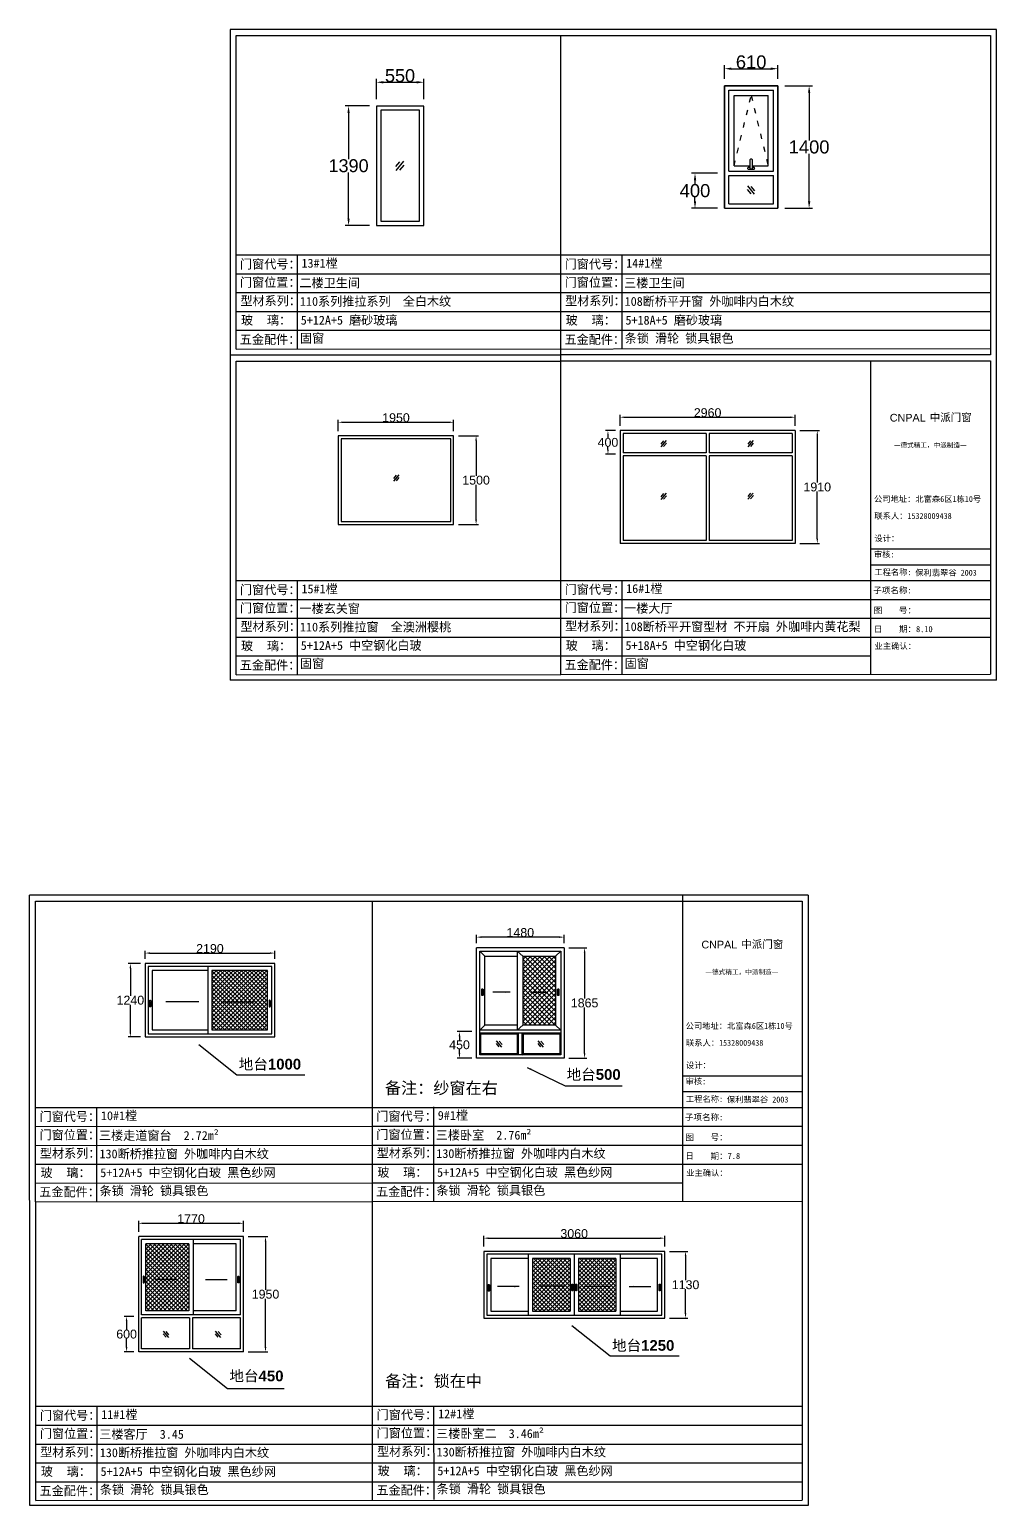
# Model space of a CAD drawing. Header units: inches. Extents: x -138455 to 599497, y -747149 to 13167.
# Drawn here: x 126443 to 142792, y -117651 to -92688 of the extents above; entities that cross this region are included whole.
import ezdxf

# ---------------------------------------------------------------- set-up
doc = ezdxf.new("R2010")
doc.units = ezdxf.units.IN
doc.header["$MEASUREMENT"] = 0
doc.header["$PDMODE"] = 35
doc.header["$PDSIZE"] = -3
doc.linetypes.add('ACAD_ISO03W100', pattern=[30, 12, -18])
doc.layers.add('0 @ 1', color=7, linetype='Continuous')
doc.styles.add('Annotative', font='arialbd.ttf')
doc.styles.add('MtXpl_', font='')
doc.styles.get("Standard").update_dxf_attribs({"font": 'arial.ttf'})
doc.styles.get('MtXpl_').set_extended_font_data('SimSun')
doc.dimstyles.get("Standard").update_dxf_attribs({"dimtxt": 80, "dimasz": 70, "dimexe": 40, "dimexo": 80, "dimgap": 0, "dimtad": 1, "dimtih": 1, "dimtoh": 1, "dimdec": 0, "dimzin": 0, "dimdsep": 46, "dimtxsty": 'Standard', "dimcen": 0.09, "dimadec": 0, "dimazin": 0, "dimtfac": 1, "dimtdec": 0, "dimtofl": 0, "dimtmove": 0, "dimatfit": 3, "dimfxl": 0, "dimtolj": 1, "dimtzin": 0, "dimarcsym": 0})

# ---------------------------------------------------------------- blocks, each defined once
blk = doc.blocks.new('123as')
at = {"color": 0}
for p, q in [((90189, 51387), (90252, 51462)), ((90194, 51330), (90312, 51470)), ((90251, 51335), (90314, 51410))]:
    blk.add_line(p, q, dxfattribs=at)
blk = doc.blocks.new('123z')
at = {"color": 0}
for points in [[(94078, 52755), (94078, 52755, 0.414214), (94088, 52765), (94088, 52845, 0.414214), (94078, 52855), (94078, 52855, 0.414214), (94068, 52845), (94068, 52765, 0.414214)], [(94078, 52775), (94078, 52775, 0.414214), (94083, 52780), (94083, 52830, 0.414214), (94078, 52835), (94078, 52835, 0.414214), (94073, 52830), (94073, 52780, 0.414214)]]:
    blk.add_lwpolyline(points, format="xyb", close=True, dxfattribs=at)
blk = doc.blocks.new('*D738')
at = {"color": 0, "lineweight": -2, "transparency": 16777216}
for p, q in [((133921, -109635), (133673, -109635)), ((133713, -109715), (133713, -109783)), ((133921, -110085), (133673, -110085)), ((133713, -110005), (133713, -109936))]:
    blk.add_line(p, q, dxfattribs=at)
at = {"color": 0, "transparency": 16777216}
for points in [[(133699, -109715), (133726, -109715), (133713, -109635)], [(133699, -110005), (133726, -110005), (133713, -110085)]]:
    blk.add_solid(points, dxfattribs=at)
at = {"layer": 'Defpoints', "color": 0, "transparency": 16777216}
for p in [(134001, -109635), (133713, -110085), (134001, -110085)]:
    blk.add_point(p, dxfattribs=at)
at = {"color": 0, "transparency": 16777216, "insert": (133713, -109860), "char_height": 150, "attachment_point": 5}
blk.add_mtext('\\A1;450', dxfattribs=at)
blk = doc.blocks.new('*D739')
at = {"color": 0, "lineweight": -2, "transparency": 16777216}
for p, q in [((134001, -108140), (134001, -107998)), ((135401, -108038), (134081, -108038)), ((135481, -108140), (135481, -107998))]:
    blk.add_line(p, q, dxfattribs=at)
at = {"color": 0, "transparency": 16777216}
for points in [[(134081, -108025), (134081, -108052), (134001, -108038)], [(135401, -108025), (135401, -108052), (135481, -108038)]]:
    blk.add_solid(points, dxfattribs=at)
at = {"layer": 'Defpoints', "color": 0, "transparency": 16777216}
for p in [(134001, -108038), (134001, -108220), (135481, -108220)]:
    blk.add_point(p, dxfattribs=at)
at = {"color": 0, "transparency": 16777216, "insert": (134741, -107962), "char_height": 150, "attachment_point": 5}
blk.add_mtext('\\A1;1480', dxfattribs=at)
blk = doc.blocks.new('*D740')
at = {"color": 0, "lineweight": -2, "transparency": 16777216}
for p, q in [((135561, -108220), (135868, -108220)), ((135828, -108300), (135828, -109076)), ((135828, -110005), (135828, -109229)), ((135561, -110085), (135868, -110085))]:
    blk.add_line(p, q, dxfattribs=at)
at = {"color": 0, "transparency": 16777216}
for points in [[(135814, -108300), (135841, -108300), (135828, -108220)], [(135814, -110005), (135841, -110005), (135828, -110085)]]:
    blk.add_solid(points, dxfattribs=at)
at = {"layer": 'Defpoints', "color": 0, "transparency": 16777216}
for p in [(135481, -108220), (135481, -110085), (135828, -110085)]:
    blk.add_point(p, dxfattribs=at)
at = {"color": 0, "transparency": 16777216, "insert": (135828, -109152), "char_height": 150, "attachment_point": 5}
blk.add_mtext('\\A1;1865', dxfattribs=at)
blk = doc.blocks.new('*D741')
at = {"color": 0, "lineweight": -2, "transparency": 16777216}
for p, q in [((128398, -108405), (128398, -108268)), ((128478, -108308), (130508, -108308)), ((130588, -108405), (130588, -108268))]:
    blk.add_line(p, q, dxfattribs=at)
at = {"color": 0, "transparency": 16777216}
for points in [[(128478, -108295), (128478, -108322), (128398, -108308)], [(130508, -108295), (130508, -108322), (130588, -108308)]]:
    blk.add_solid(points, dxfattribs=at)
at = {"layer": 'Defpoints', "color": 0, "transparency": 16777216}
for p in [(130588, -108308), (128398, -108485), (130588, -108485)]:
    blk.add_point(p, dxfattribs=at)
at = {"color": 0, "transparency": 16777216, "insert": (129493, -108232), "char_height": 150, "attachment_point": 5}
blk.add_mtext('\\A1;2190', dxfattribs=at)
blk = doc.blocks.new('*D742')
at = {"color": 0, "lineweight": -2, "transparency": 16777216}
for p, q in [((128318, -108485), (128108, -108485)), ((128148, -108565), (128148, -109029)), ((128148, -109645), (128148, -109182)), ((128318, -109725), (128108, -109725))]:
    blk.add_line(p, q, dxfattribs=at)
at = {"color": 0, "transparency": 16777216}
for points in [[(128134, -108565), (128161, -108565), (128148, -108485)], [(128134, -109645), (128161, -109645), (128148, -109725)]]:
    blk.add_solid(points, dxfattribs=at)
at = {"layer": 'Defpoints', "color": 0, "transparency": 16777216}
for p in [(128398, -108485), (128148, -109725), (128398, -109725)]:
    blk.add_point(p, dxfattribs=at)
at = {"color": 0, "transparency": 16777216, "insert": (128148, -109105), "char_height": 150, "attachment_point": 5}
blk.add_mtext('\\A1;1240', dxfattribs=at)
blk = doc.blocks.new('*D746')
at = {"color": 0, "lineweight": -2, "transparency": 16777216}
for p, q in [((134122, -113273), (134122, -113090)), ((134202, -113130), (137102, -113130)), ((137182, -113273), (137182, -113090))]:
    blk.add_line(p, q, dxfattribs=at)
at = {"color": 0, "transparency": 16777216}
for points in [[(134202, -113116), (134202, -113143), (134122, -113130)], [(137102, -113116), (137102, -113143), (137182, -113130)]]:
    blk.add_solid(points, dxfattribs=at)
at = {"layer": 'Defpoints', "color": 0, "transparency": 16777216}
for p in [(137182, -113130), (134122, -113353), (137182, -113353)]:
    blk.add_point(p, dxfattribs=at)
at = {"color": 0, "transparency": 16777216, "insert": (135652, -113053), "char_height": 150, "attachment_point": 5}
blk.add_mtext('\\A1;3060', dxfattribs=at)
blk = doc.blocks.new('*D747')
at = {"color": 0, "lineweight": -2, "transparency": 16777216}
for p, q in [((137262, -113353), (137575, -113353)), ((137535, -113433), (137535, -113841)), ((137535, -114403), (137535, -113994)), ((137262, -114483), (137575, -114483))]:
    blk.add_line(p, q, dxfattribs=at)
at = {"color": 0, "transparency": 16777216}
for points in [[(137521, -113433), (137548, -113433), (137535, -113353)], [(137521, -114403), (137548, -114403), (137535, -114483)]]:
    blk.add_solid(points, dxfattribs=at)
at = {"layer": 'Defpoints', "color": 0, "transparency": 16777216}
for p in [(137182, -113353), (137182, -114483), (137535, -114483)]:
    blk.add_point(p, dxfattribs=at)
at = {"color": 0, "transparency": 16777216, "insert": (137535, -113918), "char_height": 150, "attachment_point": 5}
blk.add_mtext('\\A1;1130', dxfattribs=at)
blk = doc.blocks.new('*D748')
at = {"color": 0, "lineweight": -2, "transparency": 16777216}
for p, q in [((128289, -113023), (128289, -112838)), ((128369, -112878), (129979, -112878)), ((130059, -113023), (130059, -112838))]:
    blk.add_line(p, q, dxfattribs=at)
at = {"color": 0, "transparency": 16777216}
for points in [[(128369, -112864), (128369, -112891), (128289, -112878)], [(129979, -112864), (129979, -112891), (130059, -112878)]]:
    blk.add_solid(points, dxfattribs=at)
at = {"layer": 'Defpoints', "color": 0, "transparency": 16777216}
for p in [(130059, -112878), (128289, -113103), (130059, -113103)]:
    blk.add_point(p, dxfattribs=at)
at = {"color": 0, "transparency": 16777216, "insert": (129174, -112801), "char_height": 150, "attachment_point": 5}
blk.add_mtext('\\A1;1770', dxfattribs=at)
blk = doc.blocks.new('*D749')
at = {"color": 0, "lineweight": -2, "transparency": 16777216}
for p, q in [((130139, -113103), (130473, -113103)), ((130433, -113183), (130433, -114002)), ((130433, -114973), (130433, -114155)), ((130139, -115053), (130473, -115053))]:
    blk.add_line(p, q, dxfattribs=at)
at = {"color": 0, "transparency": 16777216}
for points in [[(130419, -113183), (130446, -113183), (130433, -113103)], [(130419, -114973), (130446, -114973), (130433, -115053)]]:
    blk.add_solid(points, dxfattribs=at)
at = {"layer": 'Defpoints', "color": 0, "transparency": 16777216}
for p in [(130059, -113103), (130059, -115053), (130433, -115053)]:
    blk.add_point(p, dxfattribs=at)
at = {"color": 0, "transparency": 16777216, "insert": (130433, -114078), "char_height": 150, "attachment_point": 5}
blk.add_mtext('\\A1;1950', dxfattribs=at)
blk = doc.blocks.new('*D750')
at = {"color": 0, "lineweight": -2, "transparency": 16777216}
for p, q in [((128209, -114453), (128044, -114453)), ((128084, -114533), (128084, -114677)), ((128209, -115053), (128044, -115053)), ((128084, -114973), (128084, -114830))]:
    blk.add_line(p, q, dxfattribs=at)
at = {"color": 0, "transparency": 16777216}
for points in [[(128070, -114533), (128097, -114533), (128084, -114453)], [(128070, -114973), (128097, -114973), (128084, -115053)]]:
    blk.add_solid(points, dxfattribs=at)
at = {"layer": 'Defpoints', "color": 0, "transparency": 16777216}
for p in [(128289, -114453), (128084, -115053), (128289, -115053)]:
    blk.add_point(p, dxfattribs=at)
at = {"color": 0, "transparency": 16777216, "insert": (128084, -114753), "char_height": 150, "attachment_point": 5}
blk.add_mtext('\\A1;600', dxfattribs=at)
blk = doc.blocks.new('*D751')
at = {"color": 0, "lineweight": -2, "transparency": 16777216}
for p, q in [((136428, -99391), (136428, -99205)), ((136508, -99245), (139308, -99245)), ((139388, -99391), (139388, -99205))]:
    blk.add_line(p, q, dxfattribs=at)
at = {"color": 0, "transparency": 16777216}
for points in [[(136508, -99232), (136508, -99259), (136428, -99245)], [(139308, -99232), (139308, -99259), (139388, -99245)]]:
    blk.add_solid(points, dxfattribs=at)
at = {"layer": 'Defpoints', "color": 0, "transparency": 16777216}
for p in [(139388, -99245), (136428, -99471), (139388, -99471)]:
    blk.add_point(p, dxfattribs=at)
at = {"color": 0, "transparency": 16777216, "insert": (137908, -99169), "char_height": 150, "attachment_point": 5}
blk.add_mtext('\\A1;2960', dxfattribs=at)
blk = doc.blocks.new('*D752')
at = {"color": 0, "lineweight": -2, "transparency": 16777216}
for p, q in [((139468, -99471), (139802, -99471)), ((139762, -99551), (139762, -100349)), ((139762, -101301), (139762, -100503)), ((139468, -101381), (139802, -101381))]:
    blk.add_line(p, q, dxfattribs=at)
at = {"color": 0, "transparency": 16777216}
for points in [[(139749, -99551), (139775, -99551), (139762, -99471)], [(139749, -101301), (139775, -101301), (139762, -101381)]]:
    blk.add_solid(points, dxfattribs=at)
at = {"layer": 'Defpoints', "color": 0, "transparency": 16777216}
for p in [(139388, -99471), (139762, -99471), (139388, -101381)]:
    blk.add_point(p, dxfattribs=at)
at = {"color": 0, "transparency": 16777216, "insert": (139762, -100426), "char_height": 150, "attachment_point": 5}
blk.add_mtext('\\A1;1910', dxfattribs=at)
blk = doc.blocks.new('*D753')
at = {"color": 0, "lineweight": -2, "transparency": 16777216}
for p, q in [((136348, -99471), (136183, -99471)), ((136223, -99551), (136223, -99594)), ((136223, -99791), (136223, -99748)), ((136348, -99871), (136183, -99871))]:
    blk.add_line(p, q, dxfattribs=at)
at = {"color": 0, "transparency": 16777216}
for points in [[(136210, -99551), (136236, -99551), (136223, -99471)], [(136210, -99791), (136236, -99791), (136223, -99871)]]:
    blk.add_solid(points, dxfattribs=at)
at = {"layer": 'Defpoints', "color": 0, "transparency": 16777216}
for p in [(136223, -99471), (136428, -99471), (136428, -99871)]:
    blk.add_point(p, dxfattribs=at)
at = {"color": 0, "transparency": 16777216, "insert": (136223, -99671), "char_height": 150, "attachment_point": 5}
blk.add_mtext('\\A1;400', dxfattribs=at)
blk = doc.blocks.new('*D754')
at = {"color": 0, "lineweight": -2, "transparency": 16777216}
for p, q in [((131664, -99480), (131664, -99290)), ((131744, -99330), (133534, -99330)), ((133614, -99480), (133614, -99290))]:
    blk.add_line(p, q, dxfattribs=at)
at = {"color": 0, "transparency": 16777216}
for points in [[(131744, -99317), (131744, -99344), (131664, -99330)], [(133534, -99317), (133534, -99344), (133614, -99330)]]:
    blk.add_solid(points, dxfattribs=at)
at = {"layer": 'Defpoints', "color": 0, "transparency": 16777216}
for p in [(133614, -99330), (131664, -99560), (133614, -99560)]:
    blk.add_point(p, dxfattribs=at)
at = {"color": 0, "transparency": 16777216, "insert": (132639, -99254), "char_height": 150, "attachment_point": 5}
blk.add_mtext('\\A1;1950', dxfattribs=at)
blk = doc.blocks.new('*D755')
at = {"color": 0, "lineweight": -2, "transparency": 16777216}
for p, q in [((133694, -99560), (134033, -99560)), ((133993, -99640), (133993, -100234)), ((133993, -100980), (133993, -100387)), ((133694, -101060), (134033, -101060))]:
    blk.add_line(p, q, dxfattribs=at)
at = {"color": 0, "transparency": 16777216}
for points in [[(133980, -99640), (134007, -99640), (133993, -99560)], [(133980, -100980), (134007, -100980), (133993, -101060)]]:
    blk.add_solid(points, dxfattribs=at)
at = {"layer": 'Defpoints', "color": 0, "transparency": 16777216}
for p in [(133614, -99560), (133614, -101060), (133993, -101060)]:
    blk.add_point(p, dxfattribs=at)
at = {"color": 0, "transparency": 16777216, "insert": (133993, -100310), "char_height": 150, "attachment_point": 5}
blk.add_mtext('\\A1;1500', dxfattribs=at)
blk = doc.blocks.new('*D736')
at = {"color": 0, "lineweight": -2, "transparency": 16777216}
for p, q in [((148613, -104042), (148330, -104042)), ((148370, -104122), (148370, -104661)), ((148370, -105352), (148370, -104814)), ((148613, -105432), (148330, -105432))]:
    blk.add_line(p, q, dxfattribs=at)
at = {"color": 0, "transparency": 16777216}
for points in [[(148357, -104122), (148383, -104122), (148370, -104042)], [(148357, -105352), (148383, -105352), (148370, -105432)]]:
    blk.add_solid(points, dxfattribs=at)
at = {"layer": 'Defpoints', "color": 0, "transparency": 16777216}
for p in [(148693, -104042), (148370, -105432), (148693, -105432)]:
    blk.add_point(p, dxfattribs=at)
at = {"color": 0, "transparency": 16777216, "insert": (148370, -104737), "char_height": 150, "attachment_point": 5}
blk.add_mtext('\\A1;1390', dxfattribs=at)
blk = doc.blocks.new('*D737')
at = {"color": 0, "lineweight": -2, "transparency": 16777216}
for p, q in [((148693, -103962), (148693, -103726)), ((148773, -103766), (149163, -103766)), ((149243, -103962), (149243, -103726))]:
    blk.add_line(p, q, dxfattribs=at)
at = {"color": 0, "transparency": 16777216}
for points in [[(148773, -103753), (148773, -103780), (148693, -103766)], [(149163, -103753), (149163, -103780), (149243, -103766)]]:
    blk.add_solid(points, dxfattribs=at)
at = {"layer": 'Defpoints', "color": 0, "transparency": 16777216}
for p in [(149243, -103766), (148693, -104042), (149243, -104042)]:
    blk.add_point(p, dxfattribs=at)
at = {"color": 0, "transparency": 16777216, "insert": (148968, -103690), "char_height": 150, "attachment_point": 5}
blk.add_mtext('\\A1;550', dxfattribs=at)
blk = doc.blocks.new('*D743')
at = {"color": 0, "lineweight": -2, "transparency": 16777216}
for p, q in [((159148, -104475), (159466, -104475)), ((159426, -104555), (159426, -105099)), ((159426, -105795), (159426, -105252)), ((159148, -105875), (159466, -105875))]:
    blk.add_line(p, q, dxfattribs=at)
at = {"color": 0, "transparency": 16777216}
for points in [[(159413, -104555), (159440, -104555), (159426, -104475)], [(159413, -105795), (159440, -105795), (159426, -105875)]]:
    blk.add_solid(points, dxfattribs=at)
at = {"layer": 'Defpoints', "color": 0, "transparency": 16777216}
for p in [(159068, -104475), (159426, -104475), (159068, -105875)]:
    blk.add_point(p, dxfattribs=at)
at = {"color": 0, "transparency": 16777216, "insert": (159426, -105175), "char_height": 150, "attachment_point": 5}
blk.add_mtext('\\A1;1400', dxfattribs=at)
blk = doc.blocks.new('*D744')
at = {"color": 0, "lineweight": -2, "transparency": 16777216}
for p, q in [((158458, -104395), (158458, -104239)), ((158538, -104279), (158988, -104279)), ((159068, -104395), (159068, -104239))]:
    blk.add_line(p, q, dxfattribs=at)
at = {"color": 0, "transparency": 16777216}
for points in [[(158538, -104266), (158538, -104293), (158458, -104279)], [(158988, -104266), (158988, -104293), (159068, -104279)]]:
    blk.add_solid(points, dxfattribs=at)
at = {"layer": 'Defpoints', "color": 0, "transparency": 16777216}
for p in [(159068, -104279), (158458, -104475), (159068, -104475)]:
    blk.add_point(p, dxfattribs=at)
at = {"color": 0, "transparency": 16777216, "insert": (158763, -104203), "char_height": 150, "attachment_point": 5}
blk.add_mtext('\\A1;610', dxfattribs=at)
blk = doc.blocks.new('*D745')
at = {"color": 0, "lineweight": -2, "transparency": 16777216}
for p, q in [((158378, -105475), (158081, -105475)), ((158121, -105555), (158121, -105599)), ((158121, -105795), (158121, -105752)), ((158378, -105875), (158081, -105875))]:
    blk.add_line(p, q, dxfattribs=at)
at = {"color": 0, "transparency": 16777216}
for points in [[(158108, -105555), (158135, -105555), (158121, -105475)], [(158108, -105795), (158135, -105795), (158121, -105875)]]:
    blk.add_solid(points, dxfattribs=at)
at = {"layer": 'Defpoints', "color": 0, "transparency": 16777216}
for p in [(158458, -105475), (158121, -105875), (158458, -105875)]:
    blk.add_point(p, dxfattribs=at)
at = {"color": 0, "transparency": 16777216, "insert": (158121, -105675), "char_height": 150, "attachment_point": 5}
blk.add_mtext('\\A1;400', dxfattribs=at)
blk = doc.blocks.new('dzcs')
blk.add_lwpolyline([(142096, -3328), (142196, -3328, 0.414214), (142206, -3318), (142206, -3318, 0.414214), (142196, -3308), (142096, -3308, 0.414214), (142086, -3318), (142086, -3318, 0.414214)], format="xyb", close=True)
blk.add_lwpolyline([(142182, -3328), (142182, -3342, 0.414214), (142196, -3355), (142196, -3355, 0.414214), (142209, -3342), (142209, -3294, 0.414214), (142196, -3280), (142196, -3280, 0.414214), (142182, -3294), (142182, -3308)], format="xyb")
blk = doc.blocks.new('zzsadasdsa')
for points in [[(148693.1, -105432.3), (149243.1, -105432.3), (149243.1, -104042.3), (148693.1, -104042.3)], [(148743.1, -105382.3), (149193.1, -105382.3), (149193.1, -104092.3), (148743.1, -104092.3)]]:
    blk.add_lwpolyline(points, close=True)
at = {"xscale": 0.7610076223238538, "yscale": 0.7610076223238538, "zscale": 0.7610076223238538}
blk.add_blockref('123as', (80284.9, -143853), dxfattribs=at)
dim = blk.add_linear_dim(base=(149243.1, -103766.5), p1=(148693.1, -104042.3), p2=(149243.1, -104042.3), dimstyle='Standard', override={"dimtxt": 150, "dimasz": 80})
dim.commit()
dim.dimension.update_dxf_attribs({"geometry": '*D737', "text_midpoint": (148968.1, -103689.9)})
dim = blk.add_linear_dim(base=(148370, -105432.3), p1=(148693.1, -104042.3), p2=(148693.1, -105432.3), angle=90, dimstyle='Standard', override={"dimtxt": 150, "dimasz": 80})
dim.commit()
dim.dimension.update_dxf_attribs({"geometry": '*D736', "text_midpoint": (148370, -104737.3)})
blk = doc.blocks.new('122312sshhh')
for p, q in [((159068.1, -104475.3), (158458.1, -104475.3)), ((158458.1, -104475.3), (158458.1, -105875.3)), ((158458.1, -104475.3), (159068.1, -104475.3)), ((158458.1, -105875.3), (158458.1, -104475.3)), ((159068.1, -104475.3), (159068.1, -105875.3)), ((159068.1, -105875.3), (159068.1, -104475.3)), ((158508.1, -104525.3), (159018.1, -104525.3)), ((158508.1, -105450.3), (158508.1, -104525.3)), ((158568.1, -104585.3), (158958.1, -104585.3)), ((158568.1, -105390.3), (158568.1, -104585.3)), ((158958.1, -105390.3), (158958.1, -104585.3)), ((159018.1, -105450.3), (159018.1, -104525.3)), ((158508.1, -105450.3), (159018.1, -105450.3)), ((158508.1, -105500.3), (159018.1, -105500.3)), ((158508.1, -105825.3), (158508.1, -105500.3)), ((158568.1, -105390.3), (158753.1, -105390.3)), ((158773.1, -105390.3), (158958.1, -105390.3)), ((159018.1, -105825.3), (159018.1, -105500.3)), ((158508.1, -105825.3), (159018.1, -105825.3)), ((158458.1, -105875.3), (159068.1, -105875.3))]:
    blk.add_line(p, q)
at = {"linetype": 'ACAD_ISO03W100', "ltscale": 5}
blk.add_lwpolyline([(158568.1, -105390.3), (158763.1, -104585.3), (158958.1, -105390.3)], dxfattribs=at)
at = {"xscale": -1, "rotation": 90}
blk.add_blockref('dzcs', (155445.3, 36776.8), dxfattribs=at)
at = {"xscale": -0.6684526412304121, "yscale": 0.6684526412304121, "zscale": 0.6684526412304121}
blk.add_blockref('123as', (219093.1, -140025.9), dxfattribs=at)
dim = blk.add_linear_dim(base=(159068.1, -104279.3), p1=(158458.1, -104475.3), p2=(159068.1, -104475.3), dimstyle='Standard', override={"dimtxt": 150, "dimasz": 80})
dim.commit()
dim.dimension.update_dxf_attribs({"geometry": '*D744', "text_midpoint": (158763.1, -104202.7)})
for base, p1, p2, angle, picture, middle in [((159426.2, -104475.3), (159068.1, -105875.3), (159068.1, -104475.3), 270, '*D743', (159426.2, -105175.3)), ((158121.3, -105875.3), (158458.1, -105475.3), (158458.1, -105875.3), 90, '*D745', (158121.3, -105675.3))]:
    dim = blk.add_linear_dim(base=base, p1=p1, p2=p2, angle=angle, dimstyle='Standard', override={"dimtxt": 150, "dimasz": 80})
    dim.commit()
    dim.dimension.update_dxf_attribs({"geometry": picture, "text_midpoint": middle})

msp = doc.modelspace()

# ---------------------------------------------------------------- hatches: boundary and pattern name
h = msp.add_hatch()
h.set_pattern_fill('ANSI37', color=256, scale=455.384615)
h.set_pattern_definition([(45, (-52942.015, -88370.885), (-40.250694, 40.250694), []), (135, (-52942.015, -88370.885), (-40.250694, -40.250694), [])])
h.paths.add_polyline_path([(134783.7, -108362.1), (135338.7, -108362.1), (135338.7, -109524.4), (134783.7, -109524.4)])
h = msp.add_hatch()
h.set_pattern_fill('ANSI37', color=256, scale=400)
h.set_pattern_definition([(45, (-25573.82, -3923.655), (-35.355339, 35.355339), []), (135, (-25573.82, -3923.655), (-35.355339, -35.355339), [])])
h.paths.add_polyline_path([(129528, -108605.4), (129528, -109605.4), (130468, -109605.4), (130468, -108605.4)])
h = msp.add_hatch()
h.set_pattern_fill('ANSI37', color=256, scale=400)
h.set_pattern_definition([(45, (-25309.085, -5897.34), (-35.355339, 35.355339), []), (135, (-25309.085, -5897.34), (-35.355339, -35.355339), [])])
h.paths.add_polyline_path([(128408.5, -113223.5), (129138.5, -113223.5), (129138.5, -114358.5), (128408.5, -114358.5)])
h = msp.add_hatch()
h.set_pattern_fill('ANSI37', color=256, scale=400)
h.set_pattern_definition([(45, (-14197.63, -6237.11), (-35.355339, 35.355339), []), (135, (-14197.63, -6237.11), (-35.355339, -35.355339), [])])
h.paths.add_polyline_path([(135722.4, -114362.6), (136354.9, -114362.6), (136354.9, -113472.6), (135722.4, -113472.6)])
h.paths.add_polyline_path([(134949.9, -113472.6), (134949.9, -114362.6), (135582.4, -114362.6), (135582.4, -113472.6)])

# ---------------------------------------------------------------- linework, layer by layer
for p, q in [((142792, -92687.8), (129836.2, -92687.8)), ((129836.2, -92687.8), (129836.2, -103689.8)), ((129936.2, -92787.5), (142692.3, -92787.5)), ((129936.2, -98095.4), (129936.2, -92787.5)), ((135426.2, -103597.4), (135426.2, -92787.5)), ((142692.3, -92787.5), (142692.3, -98189.9)), ((142792, -103689.8), (142792, -92687.8)), ((129936.2, -96500.5), (142692.3, -96500.5)), ((130965.8, -96498.3), (130966.2, -98088.3)), ((136455.8, -96498.3), (136456.2, -98088.3)), ((129936.2, -96817.5), (142692.3, -96817.5)), ((129936.2, -97136.8), (142692.3, -97136.8)), ((129936.2, -97458.5), (142692.3, -97458.5)), ((129936.2, -97772.5), (142692.3, -97772.5)), ((129936.2, -98095.4), (142692.3, -98082.2)), ((135426.3, -98195.5), (129836.2, -98195.5)), ((129936.2, -98295.2), (135426.2, -98295.2)), ((129936.2, -103603.1), (129936.2, -98295.2)), ((142692.3, -98189.9), (135426.2, -98189.9)), ((135426.2, -98289.5), (142692.3, -98289.5)), ((140669.2, -103593.4), (140669.2, -98289.5)), ((142692.3, -98289.5), (142692.3, -103591.9)), ((139387.8, -99471.1), (136427.8, -99471.1)), ((136427.8, -99471.1), (136427.8, -101381.1)), ((136477.8, -99521.1), (136477.8, -99846.1)), ((137882.8, -99521.1), (136477.8, -99521.1)), ((137882.8, -99521.1), (137882.8, -99846.1)), ((139337.8, -99521.1), (137932.8, -99521.1)), ((137932.8, -99521.1), (137932.8, -99846.1)), ((139337.8, -99521.1), (139337.8, -99846.1)), ((139387.8, -99471.1), (139387.8, -101381.1)), ((139387.8, -99471.1), (139387.8, -101381.1)), ((137882.8, -99846.1), (136477.8, -99846.1)), ((139337.8, -99846.1), (137932.8, -99846.1)), ((136477.8, -99896.1), (136477.8, -101331.1)), ((137882.8, -99896.1), (136477.8, -99896.1)), ((137882.8, -99896.1), (137882.8, -101331.1)), ((139337.8, -99896.1), (137932.8, -99896.1)), ((137932.8, -99896.1), (137932.8, -101331.1)), ((139337.8, -99896.1), (139337.8, -101331.1)), ((137882.8, -101331.1), (136477.8, -101331.1)), ((139337.8, -101331.1), (137932.8, -101331.1)), ((139387.8, -101381.1), (136427.8, -101381.1)), ((140669.2, -101472.4), (142692.3, -101472.4)), ((140669.2, -101740.3), (142692.3, -101740.3)), ((129936.2, -102008.1), (142692.3, -102008.1)), ((130965.8, -102006), (130966.2, -103596)), ((136455.8, -102000.3), (136456.2, -103590.3)), ((129936.2, -102325.2), (142692.3, -102325.2)), ((129936.2, -102644.5), (142692.3, -102644.5)), ((129936.2, -102966.2), (142692.3, -102966.2)), ((129936.2, -103280.2), (140669.2, -103280.2)), ((135426.2, -103597.4), (142692.3, -103591.9)), ((142792, -103689.8), (129836.2, -103689.8)), ((129936.2, -103603.1), (135426.3, -103597.4)), ((139606.9, -107330.5), (126442.8, -107330.5)), ((126449.7, -117650.7), (126442.8, -107330.5)), ((137484.2, -107330.5), (137484.2, -112503)), ((139606.9, -107330.5), (139606.9, -117650.7)), ((126542.9, -107430.2), (139507.3, -107430.2)), ((126546.3, -112513.9), (126542.9, -107430.2)), ((132241.2, -117562), (132241.2, -107430.2)), ((139507.3, -107430.2), (139507.3, -117562.3)), ((134001, -110084.8), (134001, -108219.8)), ((135481, -108219.8), (134001, -108219.8)), ((134057.9, -110027.9), (134057.9, -108276.7)), ((134057.9, -108276.7), (135424.1, -108276.7)), ((134143.3, -108362.1), (134057.9, -108276.7)), ((134688.3, -108276.7), (134688.3, -109609.8)), ((134783.7, -108362.1), (134688.3, -108276.7)), ((135338.7, -108362.1), (135424.1, -108276.7)), ((135424.1, -108276.7), (135424.1, -110027.9)), ((135481, -108219.8), (135481, -110084.8)), ((129458, -108535.4), (129458, -109675.4)), ((134143.3, -109524.4), (134143.3, -108362.1)), ((134143.3, -108362.1), (134688.3, -108362.1)), ((134783.7, -108362.1), (135338.7, -108362.1)), ((134783.7, -108362.1), (134783.7, -109524.4)), ((135338.7, -108362.1), (135338.7, -109524.4)), ((129528, -108605.4), (129528, -109605.4)), ((134143.3, -109524.4), (134057.9, -109609.8)), ((134057.9, -109634.8), (134057.9, -109572.5)), ((134688.3, -109524.4), (134143.3, -109524.4)), ((134783.7, -109524.4), (134688.3, -109609.8)), ((135338.7, -109524.4), (134783.7, -109524.4)), ((135424.1, -109609.8), (135338.7, -109524.4)), ((135424.1, -109609.8), (134057.9, -109609.8)), ((135424.1, -109609.8), (134057.9, -109609.8)), ((135424.1, -109659.8), (134057.9, -109659.8)), ((134075, -109676.9), (134057.9, -109659.8)), ((134685.5, -109676.9), (134075, -109676.9)), ((134075, -110010.8), (134075, -109676.9)), ((134685.5, -109676.9), (134702.6, -109659.8)), ((134685.5, -109676.9), (134685.5, -110010.8)), ((134702.6, -109659.8), (134702.6, -110027.9)), ((134769.5, -109659.8), (134769.5, -110027.9)), ((134786.6, -109676.9), (134769.5, -109659.8)), ((135407, -109676.9), (134786.6, -109676.9)), ((134786.6, -109676.9), (134786.6, -110010.8)), ((135407, -109676.9), (135424.1, -109659.8)), ((135407, -109676.9), (135407, -110010.8)), ((135481, -110084.8), (134001, -110084.8)), ((135424.1, -110027.9), (134057.9, -110027.9)), ((134685.5, -110010.8), (134075, -110010.8)), ((135407, -110010.8), (134786.6, -110010.8)), ((137484.2, -110383.2), (139507.3, -110383.2)), ((137484.2, -110651.1), (139507.3, -110651.1)), ((126545.1, -110919), (132241, -110919)), ((127575.8, -110916.8), (127576.3, -112506.7)), ((132240.2, -110919), (139507.3, -110919)), ((133270.8, -110911.2), (133271.2, -112501.1)), ((126545.1, -111240.3), (132240.9, -111238.2)), ((132240.4, -111238.2), (139507.3, -111236)), ((126545.4, -111559.7), (132240.9, -111557.5)), ((132240.6, -111557.5), (139507.3, -111555.3)), ((126545.5, -111877), (132240.8, -111877)), ((132240.8, -111877), (139507.3, -111877)), ((126545.9, -112197.8), (132241, -112193.9)), ((132241, -112193.9), (137484.2, -112191)), ((126546.3, -112513.9), (132241.2, -112508.3)), ((126551.5, -117567.6), (126548.1, -112513.9)), ((132241.2, -112508.3), (139507.3, -112502.7)), ((130058.5, -113103.5), (128288.5, -113103.5)), ((128288.5, -115053.5), (128288.5, -113103.5)), ((130008.5, -113153.5), (128338.5, -113153.5)), ((128338.5, -114428.5), (128338.5, -113153.5)), ((128408.5, -114358.5), (128408.5, -113223.5)), ((129138.5, -113223.5), (128408.5, -113223.5)), ((129138.5, -113223.5), (129138.5, -114358.5)), ((129208.5, -113153.5), (129208.5, -114428.5)), ((129938.5, -113223.5), (129208.5, -113223.5)), ((129938.5, -114358.5), (129938.5, -113223.5)), ((130008.5, -114428.5), (130008.5, -113153.5)), ((130058.5, -115053.5), (130058.5, -113103.5)), ((137132.4, -113402.6), (134172.4, -113402.6)), ((134172.4, -113402.6), (134172.4, -114432.6)), ((134242.4, -113472.6), (134242.4, -114362.6)), ((134874.9, -113472.6), (134242.4, -113472.6)), ((134874.9, -113402.6), (134874.9, -114432.6)), ((134949.9, -113472.6), (134949.9, -114362.6)), ((135582.4, -113472.6), (134949.9, -113472.6)), ((135582.4, -113472.6), (135582.4, -114362.6)), ((135652.4, -113402.6), (135652.4, -114432.6)), ((136354.9, -113472.6), (135722.4, -113472.6)), ((135722.4, -113472.6), (135722.4, -114362.6)), ((136354.9, -113472.6), (136354.9, -114362.6)), ((136429.9, -113402.6), (136429.9, -114432.6)), ((137062.4, -113472.6), (136429.9, -113472.6)), ((137062.4, -114362.6), (137062.4, -113472.6)), ((137132.4, -114432.6), (137132.4, -113402.6)), ((130008.5, -114428.5), (128338.5, -114428.5)), ((128338.5, -115003.5), (128338.5, -114478.5)), ((129148.5, -114478.5), (128338.5, -114478.5)), ((129138.5, -114358.5), (128408.5, -114358.5)), ((129148.5, -114478.5), (129148.5, -115003.5)), ((130008.5, -114478.5), (129198.5, -114478.5)), ((129198.5, -114478.5), (129198.5, -115003.5)), ((129938.5, -114358.5), (129208.5, -114358.5)), ((130008.5, -115003.5), (130008.5, -114478.5)), ((134172.4, -114432.6), (137132.4, -114432.6)), ((134242.4, -114362.6), (134874.9, -114362.6)), ((134949.9, -114362.6), (135582.4, -114362.6)), ((135722.4, -114362.6), (136354.9, -114362.6)), ((136429.9, -114362.6), (137062.4, -114362.6)), ((130058.5, -115053.5), (128288.5, -115053.5)), ((130058.5, -115053.5), (128288.5, -115053.5)), ((129148.5, -115003.5), (128338.5, -115003.5)), ((130008.5, -115003.5), (129198.5, -115003.5)), ((126550.3, -115972.7), (139507.3, -115972.7)), ((127581, -115970.4), (127581.5, -117560.4)), ((133276, -115969.8), (133276.4, -117549.2)), ((126550.4, -116294), (139507.3, -116294)), ((126550.6, -116613.4), (139507.3, -116611.2)), ((126550.7, -116930.7), (139507.3, -116930.7)), ((126551.1, -117251.5), (139507.3, -117251.5)), ((126551.5, -117567.6), (139507.3, -117562.3)), ((139606.9, -117650.7), (126449.7, -117650.7))]:
    msp.add_line(p, q)
for points in [[(131663.9, -101060.3), (133613.9, -101060.3), (133613.9, -99560.3), (131663.9, -99560.3)], [(131713.9, -101010.3), (133563.9, -101010.3), (133563.9, -99610.3), (131713.9, -99610.3)], [(128398, -109725.4), (130588, -109725.4), (130588, -108485.4), (128398, -108485.4)], [(128448, -109675.4), (130538, -109675.4), (130538, -108535.4), (128448, -108535.4)], [(134122.4, -114482.6), (137182.4, -114482.6), (137182.4, -113352.6), (134122.4, -113352.6)]]:
    msp.add_lwpolyline(points, close=True)
for points in [[(129458, -108605.4), (128518, -108605.4), (128518, -109605.4), (129458, -109605.4)], [(129528, -109605.4), (130468, -109605.4), (130468, -108605.4), (129528, -108605.4)], [(134075, -110010.8), (134057.9, -110027.9)], [(134685.5, -110010.8), (134702.6, -110027.9)], [(134769.5, -110027.9), (134786.6, -110010.8)], [(135407, -110010.8), (135424.1, -110027.9)]]:
    msp.add_lwpolyline(points)

# ---------------------------------------------------------------- block references
for name, p, xscale, yscale, zscale in [('122312sshhh', (-96098.9, 60833.8), 1.478572502832048, 1.478572502832048, 1.478572502832048), ('zzsadasdsa', (-84076.9, 57425), 1.455240097828196, 1.455240097828196, 1.455240097828196), ('123z', (241204.1, -169086.8), -1.138461538461538, 1.138461538461538, 1.138461538461538), ('123z', (242486.8, -169086.8), -1.138461538461538, 1.138461538461538, 1.138461538461538), ('123z', (235586.8, -169279.2), -1.138461538461538, 1.138461538461538, 1.138461538461538), ('123z', (23399.3, -169279.2), 1.138461538461538, 1.138461538461538, 1.138461538461538), ('123as', (203067.6, -148962.5), -0.7610076223238538, 0.7610076223238538, 0.7610076223238538), ('123as', (203770.7, -148962.5), -0.7610076223238538, 0.7610076223238538, 0.7610076223238538), ('123z', (21268.7, -173946.9), 1.138461538461538, 1.138461538461538, 1.138461538461538), ('123z', (237078.4, -173946.9), -1.138461538461538, 1.138461538461538, 1.138461538461538), ('123z', (241312.2, -174087.7), -1.138461538461538, 1.138461538461538, 1.138461538461538), ('123z', (242724.7, -174079.4), -1.138461538461538, 1.138461538461538, 1.138461538461538), ('123z', (242789.7, -174079.4), -1.138461538461538, 1.138461538461538, 1.138461538461538), ('123z', (244202.9, -174079.4), -1.138461538461538, 1.138461538461538, 1.138461538461538), ('123as', (197434, -153872.8), -0.7610076223238538, 0.7610076223238538, 0.7610076223238538), ('123as', (198314.8, -153872.9), -0.7610076223238538, 0.7610076223238538, 0.7610076223238538)]:
    msp.add_blockref(name, p, dxfattribs=dict(xscale=xscale, yscale=yscale, zscale=zscale))
at = {"xscale": 0.7610076223238538, "yscale": 0.7610076223238538, "zscale": 0.7610076223238538, "rotation": 180}
for p in [(205845, -60576.6), (207315.4, -60576.6), (201323.9, -61156.9), (205845.5, -61469.5), (207315.9, -61464.2)]:
    msp.add_blockref('123as', p, dxfattribs=at)

# ---------------------------------------------------------------- texts
for p in [(140988.5, -99318.3), (137803.4, -108229.2)]:
    msp.add_text('CNPAL', height=130).set_placement(p)
at = {"style": 'MtXpl_'}
for s, height, p in [('中派门窗', 130, (141663.5, -99313)), ('—德式精工，中派制造—', 80, (141056.5, -99756.6)), ('公司地址：北富森6区1栋10号', 100, (140721.3, -100679.1)), ('联系人：15328009438', 100, (140726.7, -100964.9)), ('设计：', 100, (140726.8, -101344.4)), ('审核:', 100, (140720.5, -101615.6)), ('工程名称:', 100, (140726.4, -101915.9)), ('保利翡翠谷 2003', 100, (141418.3, -101924.5)), ('子项名称:', 103.33, (140709, -102224.8)), ('图    号：', 103.33, (140716.5, -102563.8)), ('日    期：8.10', 103.335, (140716.8, -102880.3)), ('业主确认：', 100, (140730.7, -103165.4)), ('中派门窗', 130, (138478.4, -108223.8)), ('—德式精工，中派制造—', 80, (137871.4, -108667.4)), ('公司地址：北富森6区1栋10号', 100, (137536.2, -109589.9)), ('联系人：15328009438', 100, (137541.7, -109875.8)), ('设计：', 100, (137541.8, -110255.3)), ('审核:', 100, (137535.4, -110526.4)), ('工程名称:', 100, (137541.4, -110826.7)), ('保利翡翠谷 2003', 100, (138233.2, -110835.3)), ('子项名称:', 103.33, (137524, -111135.7)), ('图    号：', 103.33, (137531.4, -111474.6)), ('日    期：7.8', 103.33, (137531.8, -111791.1)), ('业主确认：', 100, (137545.7, -112076.2))]:
    msp.add_text(s, height=height, dxfattribs=at).set_placement(p)
at = {"layer": '0 @ 1', "style": 'Annotative'}
for s, p in [('门窗代号：', (130001.8, -96730.8)), ('门窗代号：', (135491.8, -96730.8)), ('门窗位置：', (130001.8, -97039.8)), ('门窗位置：', (135491.8, -97039.8)), ('型材系列：', (130008.1, -97352)), ('型材系列：', (135498.1, -97352)), ('玻    璃：', (130018.6, -97679.3)), ('玻    璃：', (135508.6, -97679.3)), ('五金配件：', (129998.1, -98005.4)), ('五金配件：', (135488.1, -98005.4)), ('门窗代号：', (130001.8, -102238.5)), ('门窗代号：', (135491.8, -102232.8)), ('门窗位置：', (130001.8, -102547.5)), ('门窗位置：', (135491.8, -102541.8)), ('型材系列：', (130008.1, -102859.7)), ('型材系列：', (135498.1, -102854)), ('玻    璃：', (130018.6, -103187)), ('玻    璃：', (135508.6, -103181.3)), ('五金配件：', (129998.1, -103513.1)), ('五金配件：', (135488.1, -103507.5)), ('门窗代号：', (126611.9, -111149.3)), ('门窗代号：', (132306.8, -111143.7)), ('门窗位置：', (126611.9, -111458.3)), ('门窗位置：', (132306.8, -111452.7)), ('型材系列：', (126618.2, -111770.4)), ('型材系列：', (132313.1, -111764.9)), ('玻    璃：', (126628.7, -112097.8)), ('玻    璃：', (132323.6, -112092.2)), ('五金配件：', (126608.2, -112423.9)), ('五金配件：', (132303.1, -112418.3)), ('门窗代号：', (126617.1, -116202.9)), ('门窗代号：', (132312, -116191.8)), ('门窗位置：', (126617.1, -116511.9)), ('门窗位置：', (132312, -116500.8)), ('型材系列：', (126623.4, -116824.1)), ('型材系列：', (132318.3, -116812.9)), ('玻    璃：', (126633.9, -117151.4)), ('玻    璃：', (132328.8, -117140.3)), ('五金配件：', (126613.4, -117477.6)), ('五金配件：', (132308.3, -117466.4))]:
    msp.add_text(s, height=150, dxfattribs=at).set_placement(p)
at = {"layer": '0 @ 1', "attachment_point": 1, "style": 'Annotative'}
for s, width, insert, char_height in [('{\\fSimSun|b1|i0|c134|p2;13#1樘}', 4396.385, (131040.5, -96565.5), 150), ('{\\fSimSun|b1|i0|c134|p2;14#1樘}', 4396.385, (136530.5, -96565.5), 150), ('{\\fSimSun|b1|i0|c134|p2;二楼卫生间}', 4396.385, (131007, -96899.7), 150), ('{\\fSimSun|b1|i0|c134|p2;三楼卫生间}', 4396.385, (136497, -96899.7), 150), ('{\\fSimSun|b1|i0|c134|p2;110系列推拉系列  全白木纹}', 4396.385, (131015.6, -97211.1), 150), ('{\\fSimSun|b1|i0|c134|p2;108断桥平开窗 外咖啡内白木纹}', 4396.385, (136505.6, -97211.1), 150), ('{\\fSimSun|b1|i0|c134|p2;5+12A+5 磨砂玻璃 }', 5972.399, (131028.8, -97528.7), 150), ('{\\fSimSun|b1|i0|c134|p2;5+18A+5 磨砂玻璃 }', 5972.399, (136518.8, -97528.7), 150), ('{\\fSimSun|b1|i0|c134|p2;固窗}', 4396.385, (131016.6, -97835.6), 150), ('{\\fSimSun|b1|i0|c134|p2;条锁 滑轮 锁具银色}', 4396.385, (136506.7, -97835.6), 150), ('{\\fSimSun|b1|i0|c134|p2;15#1樘}', 4396.385, (131040.5, -102073.2), 150), ('{\\fSimSun|b1|i0|c134|p2;16#1樘}', 4396.385, (136530.5, -102067.5), 150), ('{\\fSimSun|b1|i0|c134|p2;一楼玄关窗}', 4396.385, (131007, -102407.4), 150), ('{\\fSimSun|b1|i0|c134|p2;一楼大厅  }', 4396.385, (136497, -102401.7), 150), ('{\\fSimSun|b1|i0|c134|p2;110系列推拉窗  全澳洲樱桃}', 4396.385, (131015.6, -102718.8), 150), ('{\\fSimSun|b1|i0|c134|p2;108断桥平开窗型材 不开扇 外咖啡内黄花梨}', 4396.385, (136505.6, -102713.1), 150), ('{\\fSimSun|b1|i0|c134|p2;5+12A+5 中空钢化白玻 }', 5972.399, (131028.8, -103030.7), 150), ('{\\fSimSun|b1|i0|c134|p2;5+18A+5 中空钢化白玻 }', 5972.399, (136518.8, -103030.7), 150), ('{\\fSimSun|b1|i0|c134|p2;固窗}', 4396.385, (131016.6, -103337.7), 150), ('{\\fSimSun|b1|i0|c134|p2;固窗}', 4396.385, (136506.7, -103337.7), 150), ('{\\fSimSun|b1|i0|c134|p2;地台}1000', 1197.645, (129980.5, -110096.5), 180.693), ('{\\fSimSun|b1|i0|c134|p2;地台}500', 945.13, (135523.6, -110270.8), 180.693), ('{\\fSimSun|b1|i0|c134|p2;备注：纱窗在右}', 4396.385, (132451.2, -110489.6), 200), ('{\\fSimSun|b1|i0|c134|p2;10#1樘}', 4396.385, (127650.5, -110983.9), 150), ('{\\fSimSun|b1|i0|c134|p2;9#1樘}', 4396.385, (133345.5, -110978.4), 150), ('{\\fSimSun|b1|i0|c134|p2;三楼走道窗台  2.72m²   }', 4396.385, (127617, -111318.1), 150), ('{\\fSimSun|b1|i0|c134|p2;三楼卧室  2.76m²   }', 4396.385, (133312, -111312.5), 150), ('{\\fSimSun|b1|i0|c134|p2;130断桥推拉窗 外咖啡内白木纹}', 4396.385, (127625.7, -111629.6), 150), ('{\\fSimSun|b1|i0|c134|p2;130断桥推拉窗 外咖啡内白木纹}', 4396.385, (133320.6, -111624), 150), ('{\\fSimSun|b1|i0|c134|p2;5+12A+5 中空钢化白玻 黑色纱网 }', 5972.399, (127638.8, -111947.1), 150), ('{\\fSimSun|b1|i0|c134|p2;5+12A+5 中空钢化白玻 黑色纱网 }', 5972.399, (133333.8, -111941.5), 150), ('{\\fSimSun|b1|i0|c134|p2;条锁 滑轮 锁具银色}', 4396.385, (127626.7, -112254.1), 150), ('{\\fSimSun|b1|i0|c134|p2;条锁 滑轮 锁具银色}', 4396.385, (133321.6, -112248.5), 150), ('{\\fSimSun|b1|i0|c134|p2;地台}1250', 1295.04, (136291.1, -114853.2), 180.693), ('{\\fSimSun|b1|i0|c134|p2;地台}450', 945.13, (129822.8, -115369.4), 180.693), ('{\\fSimSun|b1|i0|c134|p2;备注：锁在中}', 4396.385, (132456.4, -115445.6), 200), ('{\\fSimSun|b1|i0|c134|p2;11#1樘}', 4396.385, (127655.7, -116037.6), 150), ('{\\fSimSun|b1|i0|c134|p2;12#1樘}', 4396.385, (133350.7, -116026.4), 150), ('{\\fSimSun|b1|i0|c134|p2;三楼客厅  3.45   }', 4396.385, (127622.2, -116371.8), 150), ('{\\fSimSun|b1|i0|c134|p2;三楼卧室二  3.46m²   }', 4396.385, (133317.2, -116360.6), 150), ('{\\fSimSun|b1|i0|c134|p2;130断桥推拉窗 外咖啡内白木纹}', 4396.385, (127630.9, -116683.2), 150), ('{\\fSimSun|b1|i0|c134|p2;130断桥推拉窗 外咖啡内白木纹}', 4396.385, (133325.8, -116672.1), 150), ('{\\fSimSun|b1|i0|c134|p2;5+12A+5 中空钢化白玻 黑色纱网 }', 5972.399, (127644, -117000.8), 150), ('{\\fSimSun|b1|i0|c134|p2;5+12A+5 中空钢化白玻 黑色纱网 }', 5972.399, (133339, -116989.6), 150), ('{\\fSimSun|b1|i0|c134|p2;条锁 滑轮 锁具银色}', 4396.385, (127631.9, -117307.8), 150), ('{\\fSimSun|b1|i0|c134|p2;条锁 滑轮 锁具银色}', 4396.385, (133326.8, -117296.6), 150)]:
    msp.add_mtext_dynamic_manual_height_columns(s, width=width, gutter_width=903.5, heights=[0], dxfattribs=dict(at, insert=insert, char_height=char_height))

# ---------------------------------------------------------------- dimensions: what is measured, and where the dimension line sits
for base, p1, p2, picture, middle in [((139387.8, -99245.3), (136427.8, -99471.1), (139387.8, -99471.1), '*D751', (137907.8, -99168.7)), ((133613.9, -99330.4), (131663.9, -99560.3), (133613.9, -99560.3), '*D754', (132638.9, -99253.8)), ((130588, -108308.2), (128398, -108485.4), (130588, -108485.4), '*D741', (129493, -108231.6)), ((130058.5, -112877.7), (128288.5, -113103.5), (130058.5, -113103.5), '*D748', (129173.5, -112801.1)), ((137182.4, -113129.5), (134122.4, -113352.6), (137182.4, -113352.6), '*D746', (135652.4, -113052.9))]:
    dim = msp.add_linear_dim(base=base, p1=p1, p2=p2, dimstyle='Standard', override={"dimtxt": 150, "dimasz": 80})
    dim.commit()
    dim.dimension.update_dxf_attribs({"geometry": picture, "text_midpoint": middle})
for base, p1, p2, angle, picture, middle in [((133993.2, -101060.3), (133613.9, -99560.3), (133613.9, -101060.3), 90, '*D755', (133993.2, -100310.3)), ((136223.1, -99471.1), (136427.8, -99871.1), (136427.8, -99471.1), 270, '*D753', (136223.1, -99671.1)), ((139762.1, -99471.1), (139387.8, -101381.1), (139387.8, -99471.1), 270, '*D752', (139762.1, -100426.1)), ((134001, -108038.3), (135481, -108219.8), (134001, -108219.8), 180, '*D739', (134741, -107961.7)), ((135827.6, -110084.8), (135481, -108219.8), (135481, -110084.8), 90, '*D740', (135827.6, -109152.3)), ((128147.5, -109725.4), (128398, -108485.4), (128398, -109725.4), 90, '*D742', (128147.5, -109105.4)), ((133712.8, -110084.8), (134001, -109634.8), (134001, -110084.8), 90, '*D738', (133712.8, -109859.8)), ((130432.8, -115053.5), (130058.5, -113103.5), (130058.5, -115053.5), 90, '*D749', (130432.8, -114078.5)), ((137534.8, -114482.6), (137181.5, -113352.6), (137182.4, -114482.6), 90, '*D747', (137534.8, -113917.6)), ((128083.8, -115053.5), (128288.5, -114453.5), (128288.5, -115053.5), 90, '*D750', (128083.8, -114753.5))]:
    dim = msp.add_linear_dim(base=base, p1=p1, p2=p2, angle=angle, dimstyle='Standard', override={"dimtxt": 150, "dimasz": 80})
    dim.commit()
    dim.dimension.update_dxf_attribs({"geometry": picture, "text_midpoint": middle})

# ---------------------------------------------------------------- leaders
for points, override in [([(134570.5, -108968), (134276.2, -108968)], {"dimtxt": 150, "dimasz": 80, "dimgap": 0, "dimtad": 0}), ([(134911.6, -108968), (135205.8, -108968)], {"dimtxt": 150, "dimasz": 80, "dimgap": 0, "dimtad": 0}), ([(129303.8, -109130.8), (128746.3, -109130.8)], {"dimtxt": 150, "dimasz": 80, "dimtad": 0}), ([(129682.3, -109130.8), (130239.8, -109130.8)], {"dimtxt": 150, "dimasz": 80, "dimtad": 0}), ([(129302.7, -109852.2), (129947.3, -110365.6), (131098.4, -110365.6)], {"dimtxt": 150, "dimasz": 80}), ([(134857.5, -110241.4), (135502.1, -110555.3), (136461, -110555.3)], {"dimtxt": 150, "dimasz": 80}), ([(128927.7, -113831), (128563.9, -113831)], {"dimtxt": 150, "dimasz": 80, "dimtad": 0}), ([(129419.3, -113831), (129783.1, -113831)], {"dimtxt": 150, "dimasz": 80, "dimtad": 0}), ([(134720.8, -113947.8), (134357, -113947.8)], {"dimtxt": 150, "dimasz": 80, "dimtad": 0}), ([(135482, -113943.2), (135056, -113943.2)], {"dimtxt": 150, "dimasz": 80, "dimtad": 0}), ([(135822.8, -113943.2), (136248.8, -113943.2)], {"dimtxt": 150, "dimasz": 80, "dimtad": 0}), ([(136584, -113947.8), (136947.8, -113947.8)], {"dimtxt": 150, "dimasz": 80, "dimtad": 0}), ([(135613.3, -114608.9), (136257.9, -115122.3), (137426.9, -115122.3)], {"dimtxt": 150, "dimasz": 80}), ([(129145, -115157.1), (129789.6, -115670.5), (130748.5, -115670.5)], {"dimtxt": 150, "dimasz": 80})]:
    msp.add_leader(points, dimstyle='Standard', override=override)

doc.saveas('drawing.dxf')
